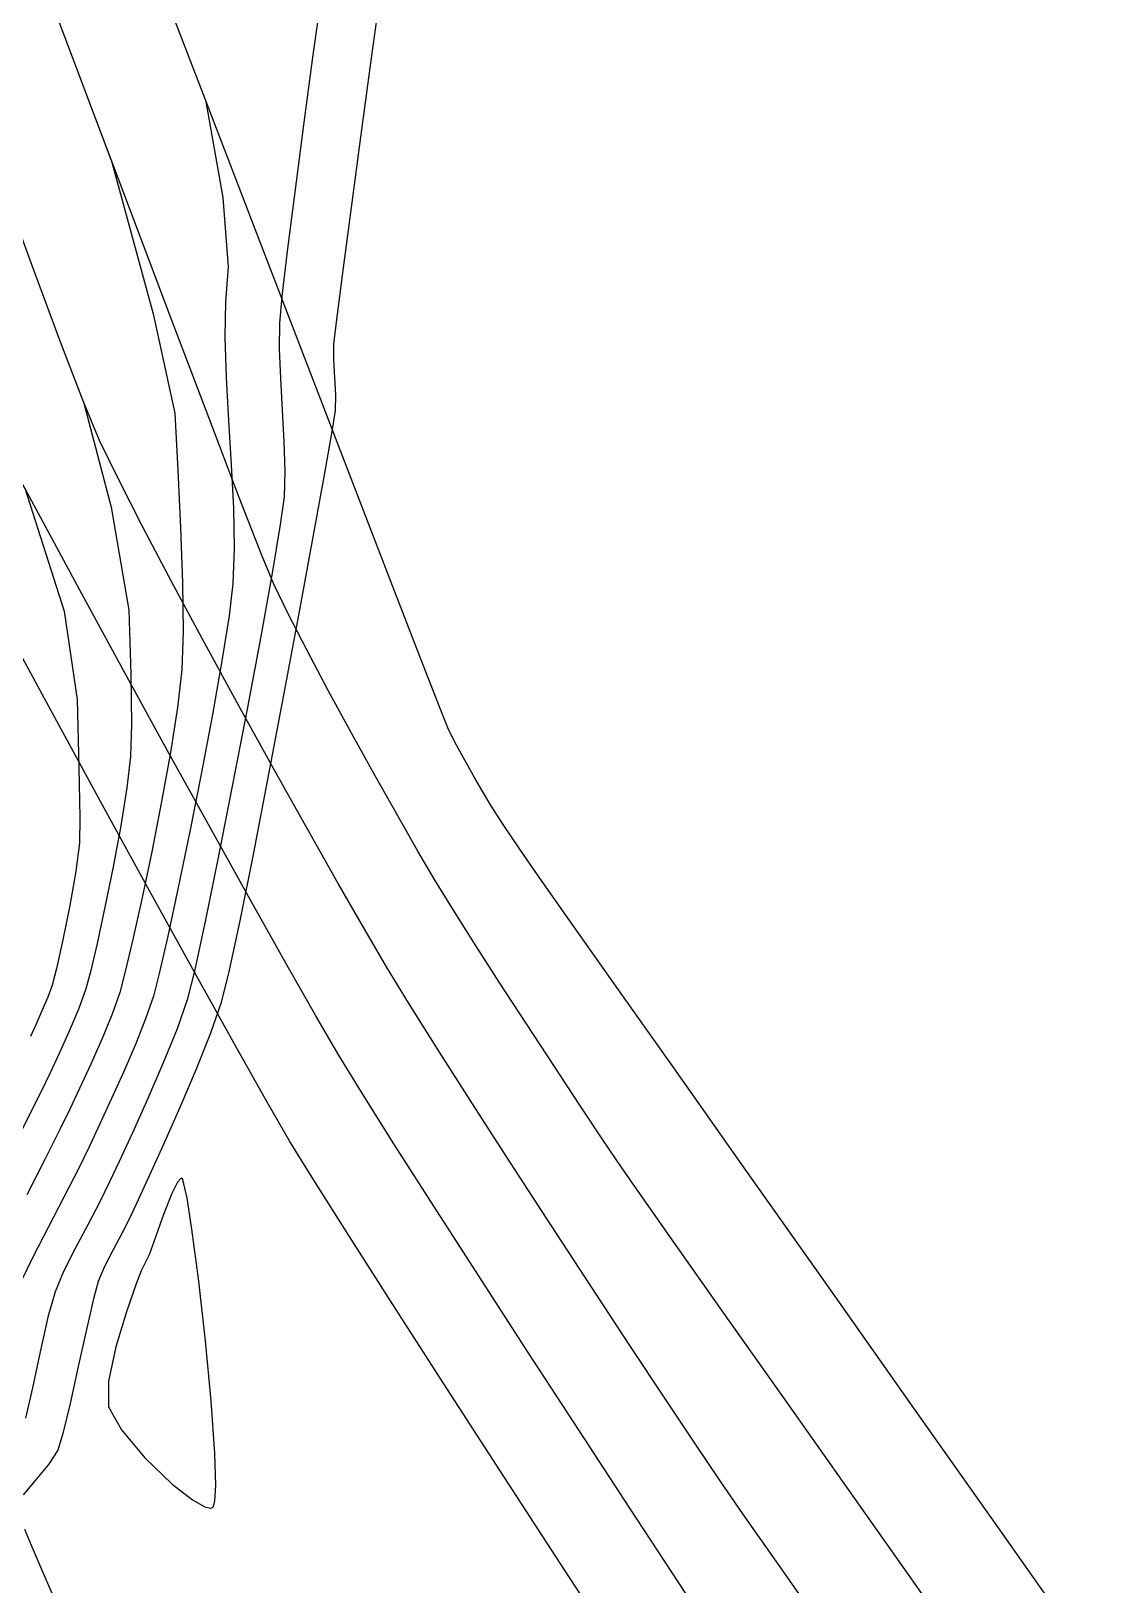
# Model space of a CAD drawing. Header units: metres. Extents: x 708868 to 711043, y 5411316 to 5413138.
# Drawn here: x 710327.72 to 710348.23, y 5412371.23 to 5412401.12 of the extents above; entities that cross this region are included whole.
import ezdxf

# ---------------------------------------------------------------- set-up
doc = ezdxf.new("R2010")
doc.units = ezdxf.units.M
for name, color, linetype in [('Rionegro 2010_Contours', 7, 'Continuous'), ('Rionegro 2014_Contours', 7, 'Continuous'), ('Rionegro 2018_Contours', 7, 'Continuous')]:
    doc.layers.add(name, color=color, linetype=linetype)

msp = doc.modelspace()

# ---------------------------------------------------------------- linework, layer by layer
at = {"layer": 'Rionegro 2010_Contours'}
for points in [[(710348.226, 5412369.643, 243), (710346.453, 5412372.155, 243), (710344.704, 5412374.633, 243), (710343.028, 5412377.008, 243), (710341.472, 5412379.212, 243), (710340.085, 5412381.177, 243), (710338.915, 5412382.834, 243), (710338.011, 5412384.116, 243), (710337.421, 5412384.954, 243), (710337.192, 5412385.28, 243), (710337.017, 5412385.541, 243), (710336.794, 5412385.88, 243), (710336.575, 5412386.219, 243), (710336.411, 5412386.483, 243), (710336.257, 5412386.748, 243), (710336.065, 5412387.093, 243), (710335.877, 5412387.44, 243), (710335.74, 5412387.714, 243), (710335.591, 5412388.09, 243), (710335.215, 5412389.058, 243), (710334.646, 5412390.532, 243), (710333.914, 5412392.428, 243), (710333.054, 5412394.659, 243), (710332.097, 5412397.143, 243), (710331.076, 5412399.793, 243), (710330.024, 5412402.524, 243)], [(710344.935, 5412370.962, 244), (710343.492, 5412373.002, 244), (710342.17, 5412374.873, 244), (710341.018, 5412376.503, 244), (710340.087, 5412377.824, 244), (710339.426, 5412378.765, 244), (710339.085, 5412379.257, 244), (710338.724, 5412379.793, 244), (710338.278, 5412380.463, 244), (710337.777, 5412381.221, 244), (710337.251, 5412382.024, 244), (710336.729, 5412382.827, 244), (710336.24, 5412383.588, 244), (710335.816, 5412384.261, 244), (710335.484, 5412384.803, 244), (710335.165, 5412385.347, 244), (710334.775, 5412386.026, 244), (710334.341, 5412386.797, 244), (710333.887, 5412387.615, 244), (710333.44, 5412388.436, 244), (710333.024, 5412389.216, 244), (710332.666, 5412389.911, 244), (710332.39, 5412390.477, 244), (710332.155, 5412391.049, 244), (710331.727, 5412392.149, 244), (710331.139, 5412393.687, 244), (710330.425, 5412395.571, 244), (710329.616, 5412397.713, 244), (710328.745, 5412400.021, 244), (710327.845, 5412402.406, 244)], [(710341.051, 5412369.95, 246), (710340.181, 5412371.271, 246), (710339.241, 5412372.707, 246), (710338.263, 5412374.203, 246), (710337.285, 5412375.705, 246), (710336.342, 5412377.162, 246), (710335.469, 5412378.517, 246), (710334.703, 5412379.718, 246), (710334.078, 5412380.711, 246), (710333.63, 5412381.443, 246), (710333.2, 5412382.18, 246), (710332.625, 5412383.188, 246), (710331.937, 5412384.413, 246), (710331.165, 5412385.799, 246), (710330.341, 5412387.29, 246), (710329.495, 5412388.83, 246), (710328.658, 5412390.365, 246), (710327.862, 5412391.838, 246), (710327.136, 5412393.194, 246)], [(710339.059, 5412369.874, 247), (710337.89, 5412371.668, 247), (710336.745, 5412373.429, 247), (710335.662, 5412375.101, 247), (710334.679, 5412376.628, 247), (710333.833, 5412377.951, 247), (710333.162, 5412379.015, 247), (710332.703, 5412379.763, 247), (710332.265, 5412380.518, 247), (710331.653, 5412381.603, 247), (710330.898, 5412382.959, 247), (710330.033, 5412384.526, 247), (710329.09, 5412386.245, 247), (710328.1, 5412388.056, 247), (710327.095, 5412389.901, 247)]]:
    msp.add_polyline3d(points, dxfattribs=at)
at = {"layer": 'Rionegro 2014_Contours'}
for points in [[(710348.226, 5412369.643, 243), (710346.453, 5412372.155, 243), (710344.704, 5412374.633, 243), (710343.028, 5412377.008, 243), (710341.472, 5412379.212, 243), (710340.085, 5412381.177, 243), (710338.915, 5412382.834, 243), (710338.011, 5412384.116, 243), (710337.421, 5412384.954, 243), (710337.192, 5412385.28, 243), (710337.017, 5412385.541, 243), (710336.794, 5412385.88, 243), (710336.575, 5412386.219, 243), (710336.411, 5412386.483, 243), (710336.257, 5412386.748, 243), (710336.065, 5412387.093, 243), (710335.877, 5412387.44, 243), (710335.74, 5412387.714, 243), (710335.591, 5412388.09, 243), (710335.215, 5412389.058, 243), (710334.646, 5412390.532, 243), (710333.914, 5412392.428, 243), (710333.054, 5412394.659, 243), (710332.097, 5412397.143, 243), (710331.076, 5412399.793, 243), (710330.024, 5412402.524, 243)], [(710344.935, 5412370.962, 244), (710343.492, 5412373.002, 244), (710342.17, 5412374.873, 244), (710341.018, 5412376.503, 244), (710340.087, 5412377.824, 244), (710339.426, 5412378.765, 244), (710339.085, 5412379.257, 244), (710338.724, 5412379.793, 244), (710338.278, 5412380.463, 244), (710337.777, 5412381.221, 244), (710337.251, 5412382.024, 244), (710336.729, 5412382.827, 244), (710336.24, 5412383.588, 244), (710335.816, 5412384.261, 244), (710335.484, 5412384.803, 244), (710335.165, 5412385.347, 244), (710334.775, 5412386.026, 244), (710334.341, 5412386.797, 244), (710333.887, 5412387.615, 244), (710333.44, 5412388.436, 244), (710333.024, 5412389.216, 244), (710332.666, 5412389.911, 244), (710332.39, 5412390.477, 244), (710332.155, 5412391.049, 244), (710331.727, 5412392.149, 244), (710331.139, 5412393.687, 244), (710330.425, 5412395.571, 244), (710329.616, 5412397.713, 244), (710328.745, 5412400.021, 244), (710327.845, 5412402.406, 244)], [(710342.988, 5412370.365, 245), (710342.1, 5412371.624, 245), (710341.414, 5412372.602, 245), (710340.977, 5412373.234, 245), (710340.517, 5412373.919, 245), (710339.928, 5412374.804, 245), (710339.243, 5412375.838, 245), (710338.496, 5412376.974, 245), (710337.72, 5412378.161, 245), (710336.947, 5412379.348, 245), (710336.212, 5412380.488, 245), (710335.546, 5412381.53, 245), (710334.983, 5412382.425, 245), (710334.557, 5412383.123, 245), (710334.147, 5412383.823, 245), (710333.63, 5412384.724, 245), (710333.034, 5412385.778, 245), (710332.388, 5412386.933, 245), (710331.72, 5412388.142, 245), (710331.059, 5412389.353, 245), (710330.432, 5412390.519, 245), (710329.868, 5412391.588, 245), (710329.395, 5412392.512, 245), (710329.041, 5412393.241, 245), (710328.728, 5412393.99, 245), (710328.281, 5412395.154, 245), (710327.728, 5412396.644, 245), (710327.097, 5412398.372, 245)], [(710341.051, 5412369.95, 246), (710340.181, 5412371.271, 246), (710339.241, 5412372.707, 246), (710338.263, 5412374.203, 246), (710337.285, 5412375.705, 246), (710336.342, 5412377.162, 246), (710335.469, 5412378.517, 246), (710334.703, 5412379.718, 246), (710334.078, 5412380.711, 246), (710333.63, 5412381.443, 246), (710333.2, 5412382.18, 246), (710332.625, 5412383.188, 246), (710331.937, 5412384.413, 246), (710331.165, 5412385.799, 246), (710330.341, 5412387.29, 246), (710329.495, 5412388.83, 246), (710328.658, 5412390.365, 246), (710327.862, 5412391.838, 246), (710327.136, 5412393.194, 246)], [(710339.059, 5412369.874, 247), (710337.89, 5412371.668, 247), (710336.745, 5412373.429, 247), (710335.662, 5412375.101, 247), (710334.679, 5412376.628, 247), (710333.833, 5412377.951, 247), (710333.162, 5412379.015, 247), (710332.703, 5412379.763, 247), (710332.265, 5412380.518, 247), (710331.653, 5412381.603, 247), (710330.898, 5412382.959, 247), (710330.033, 5412384.526, 247), (710329.09, 5412386.245, 247), (710328.1, 5412388.056, 247), (710327.095, 5412389.901, 247)]]:
    msp.add_polyline3d(points, dxfattribs=at)
at = {"layer": 'Rionegro 2018_Contours'}
for points in [[(710331.076, 5412399.793, 243), (710330.024, 5412402.524, 243)], [(710329.265, 5412398.642, 244), (710328.745, 5412400.021, 244), (710327.845, 5412402.406, 244)], [(710328.728, 5412393.99, 245), (710328.281, 5412395.154, 245), (710327.728, 5412396.644, 245), (710327.097, 5412398.372, 245), (710326.414, 5412400.251, 245), (710325.707, 5412402.191, 245)], [(710334.473, 5412402.122, 241), (710334.259, 5412400.552, 241), (710334.047, 5412398.983, 241), (710333.853, 5412397.533, 241), (710333.693, 5412396.322, 241), (710333.583, 5412395.467, 241), (710333.539, 5412395.089, 241), (710333.54, 5412394.796, 241), (710333.559, 5412394.455, 241), (710333.576, 5412394.114, 241), (710333.572, 5412393.823, 241), (710333.513, 5412393.453, 241), (710333.366, 5412392.617, 241), (710333.151, 5412391.425, 241), (710332.887, 5412389.989, 241), (710332.594, 5412388.418, 241), (710332.291, 5412386.823, 241), (710331.998, 5412385.315, 241), (710331.735, 5412384.003, 241), (710331.521, 5412382.998, 241), (710331.375, 5412382.412, 241), (710331.176, 5412381.842, 241), (710330.9, 5412381.153, 241), (710330.584, 5412380.413, 241), (710330.261, 5412379.688, 241), (710329.968, 5412379.046, 241), (710329.741, 5412378.556, 241), (710329.614, 5412378.283, 241), (710329.473, 5412378.003, 241), (710329.302, 5412377.68, 241), (710329.137, 5412377.356, 241), (710329.012, 5412377.07, 241), (710328.922, 5412376.734, 241), (710328.788, 5412376.146, 241), (710328.631, 5412375.433, 241), (710328.472, 5412374.724, 241), (710328.333, 5412374.144, 241), (710328.234, 5412373.822, 241), (710328.057, 5412373.551, 241), (710327.804, 5412373.24, 241), (710327.573, 5412372.964, 241)], [(710333.327, 5412401.96, 242), (710333.145, 5412400.661, 242), (710332.963, 5412399.313, 242), (710332.793, 5412398.02, 242), (710332.651, 5412396.885, 242), (710332.548, 5412396.011, 242), (710332.5, 5412395.499, 242), (710332.495, 5412395.005, 242), (710332.518, 5412394.435, 242), (710332.554, 5412393.827, 242), (710332.587, 5412393.22, 242), (710332.604, 5412392.651, 242), (710332.589, 5412392.158, 242), (710332.515, 5412391.626, 242), (710332.358, 5412390.693, 242), (710332.139, 5412389.472, 242), (710331.879, 5412388.078, 242), (710331.6, 5412386.624, 242), (710331.324, 5412385.224, 242), (710331.072, 5412383.991, 242), (710330.865, 5412383.04, 242), (710330.726, 5412382.483, 242), (710330.531, 5412381.929, 242), (710330.266, 5412381.274, 242), (710329.967, 5412380.586, 242), (710329.671, 5412379.93, 242), (710329.414, 5412379.374, 242), (710329.232, 5412378.983, 242), (710329.043, 5412378.6, 242), (710328.811, 5412378.161, 242), (710328.569, 5412377.702, 242), (710328.349, 5412377.258, 242), (710328.184, 5412376.867, 242), (710328.045, 5412376.38, 242), (710327.894, 5412375.718, 242), (710327.747, 5412375.024, 242), (710327.618, 5412374.441, 242)], [(710331.076, 5412399.793, 243), (710331.409, 5412397.916, 243), (710331.516, 5412396.583, 243), (710331.462, 5412395.91, 243), (710331.452, 5412395.233, 243), (710331.477, 5412394.458, 243), (710331.523, 5412393.625, 243), (710331.574, 5412392.774, 243), (710331.615, 5412391.942, 243), (710331.63, 5412391.169, 243), (710331.605, 5412390.494, 243), (710331.53, 5412389.871, 243), (710331.393, 5412389.007, 243), (710331.211, 5412387.976, 243), (710330.999, 5412386.855, 243), (710330.775, 5412385.72, 243), (710330.555, 5412384.647, 243), (710330.354, 5412383.711, 243), (710330.189, 5412382.989, 243), (710330.077, 5412382.555, 243), (710329.926, 5412382.12, 243), (710329.729, 5412381.627, 243), (710329.504, 5412381.106, 243), (710329.27, 5412380.587, 243), (710329.046, 5412380.103, 243), (710328.851, 5412379.683, 243), (710328.634, 5412379.237, 243), (710328.355, 5412378.693, 243), (710328.051, 5412378.108, 243), (710327.759, 5412377.536, 243), (710327.515, 5412377.037, 243)], [(710329.265, 5412398.642, 244), (710330.072, 5412395.682, 244), (710330.489, 5412393.77, 244), (710330.546, 5412392.672, 244), (710330.599, 5412391.561, 244), (710330.638, 5412390.505, 244), (710330.649, 5412389.572, 244), (710330.622, 5412388.83, 244), (710330.539, 5412388.11, 244), (710330.404, 5412387.244, 244), (710330.234, 5412386.297, 244), (710330.044, 5412385.335, 244), (710329.853, 5412384.421, 244), (710329.675, 5412383.622, 244), (710329.528, 5412383.002, 244), (710329.428, 5412382.627, 244), (710329.282, 5412382.213, 244), (710329.087, 5412381.74, 244), (710328.87, 5412381.25, 244), (710328.656, 5412380.783, 244), (710328.47, 5412380.383, 244), (710328.285, 5412380.003, 244), (710327.995, 5412379.426, 244), (710327.643, 5412378.734, 244)], [(710328.728, 5412393.99, 245), (710329.263, 5412391.959, 245), (710329.606, 5412389.978, 245), (710329.641, 5412388.752, 245), (710329.654, 5412387.78, 245), (710329.638, 5412387.165, 245), (710329.567, 5412386.563, 245), (710329.449, 5412385.833, 245), (710329.301, 5412385.043, 245), (710329.143, 5412384.265, 245), (710328.991, 5412383.569, 245), (710328.864, 5412383.023, 245), (710328.778, 5412382.698, 245), (710328.641, 5412382.318, 245), (710328.456, 5412381.883, 245), (710328.26, 5412381.452, 245), (710328.089, 5412381.083, 245), (710327.901, 5412380.699, 245), (710327.55, 5412379.997, 245)], [(710327.6, 5412392.327, 246), (710328.356, 5412389.964, 246), (710328.611, 5412388.263, 246), (710328.644, 5412386.955, 246), (710328.66, 5412385.995, 246), (710328.655, 5412385.501, 246), (710328.585, 5412384.961, 246), (710328.468, 5412384.301, 246), (710328.333, 5412383.638, 246), (710328.21, 5412383.088, 246), (710328.129, 5412382.77, 246), (710328.045, 5412382.538, 246), (710327.932, 5412382.272, 246), (710327.812, 5412382.008, 246), (710327.708, 5412381.782, 246)], [(710330.622, 5412379.053, 240), (710330.598, 5412379.046, 240), (710330.538, 5412378.976, 240), (710330.429, 5412378.762, 240), (710330.268, 5412378.358, 240), (710330.088, 5412377.852, 240), (710329.995, 5412377.584, 240), (710329.915, 5412377.429, 240), (710329.841, 5412377.273, 240), (710329.747, 5412377.025, 240), (710329.557, 5412376.487, 240), (710329.351, 5412375.811, 240), (710329.21, 5412375.151, 240), (710329.214, 5412374.657, 240), (710329.462, 5412374.213, 240), (710329.913, 5412373.679, 240), (710330.439, 5412373.172, 240), (710330.83, 5412372.867, 240), (710331.062, 5412372.737, 240), (710331.173, 5412372.712, 240), (710331.213, 5412372.72, 240), (710331.232, 5412372.741, 240), (710331.259, 5412372.847, 240), (710331.276, 5412373.147, 240), (710331.258, 5412373.763, 240), (710331.187, 5412374.776, 240), (710331.077, 5412375.928, 240), (710330.947, 5412377.074, 240), (710330.815, 5412378.072, 240), (710330.722, 5412378.668, 240), (710330.664, 5412378.949, 240), (710330.634, 5412379.04, 240), (710330.622, 5412379.053, 240)], [(710327.596, 5412372.303, 241), (710327.724, 5412371.997, 241), (710328.014, 5412371.323, 241), (710328.389, 5412370.462, 241)]]:
    msp.add_polyline3d(points, dxfattribs=at)

doc.saveas('drawing.dxf')
